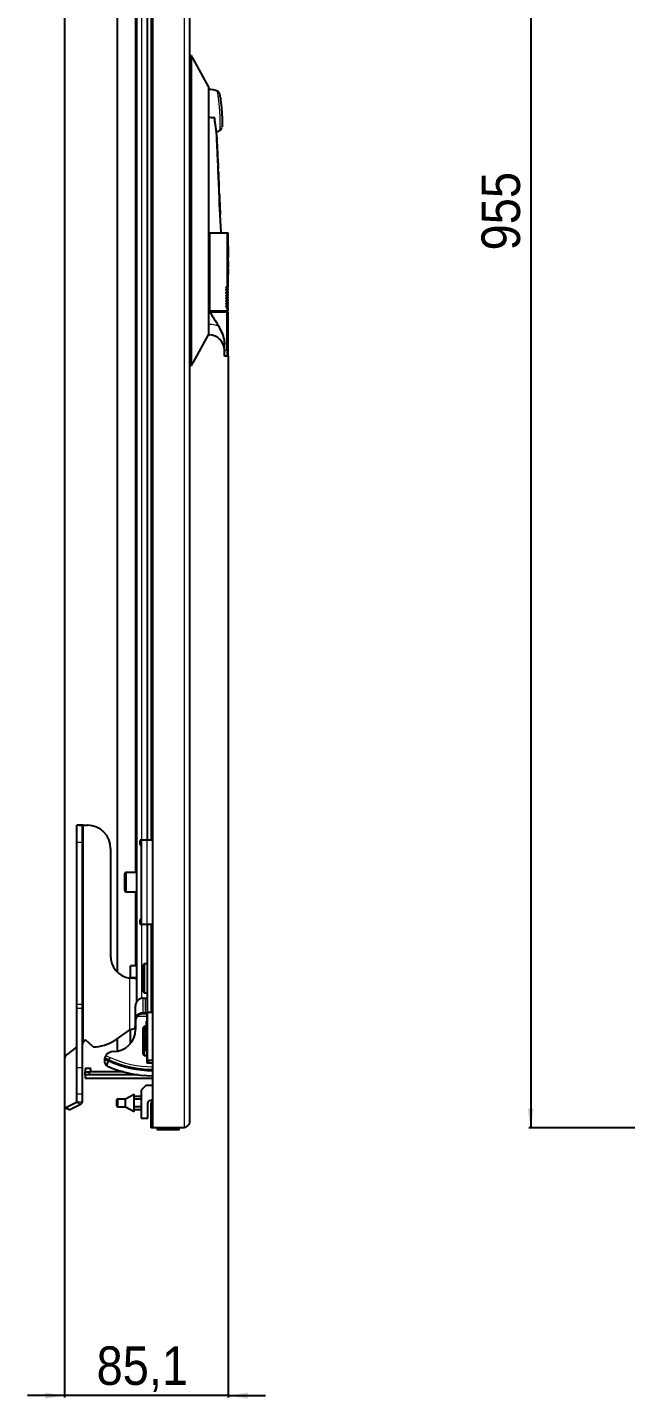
# Model space of a CAD drawing. Header units: millimetres. Extents: x -1161 to 1836, y -465 to 1013.
# Drawn here: x 322 to 633, y -373 to 339 of the extents above; entities that cross this region are included whole.
import ezdxf

# ---------------------------------------------------------------- set-up
doc = ezdxf.new("R2010")
doc.units = ezdxf.units.MM
doc.linetypes.add('SLD-Сплошная', pattern=[0])
doc.layers.add('FORMAT', color=7, linetype='SLD-Сплошная')
doc.styles.add('SLDTEXTSTYLE0', font='GOTHICI.TTF', dxfattribs={"width": 0.913})
doc.styles.add('SLDTEXTSTYLE1', font='GOTHIC.TTF', dxfattribs={"width": 0.913})
doc.dimstyles.new('SLDDIMSTYLE0', dxfattribs={"dimtxt": 20, "dimasz": 10, "dimexe": 0, "dimexo": 0.0625, "dimgap": 5, "dimtad": 2, "dimdec": 1, "dimrnd": 1e-09, "dimzin": 12, "dimdsep": 46, "dimtxsty": 'SLDTEXTSTYLE0', "dimsah": 1, "dimcen": 0.09, "dimadec": 0, "dimazin": 3, "dimtfac": 1, "dimtofl": 0, "dimtmove": 0, "dimatfit": 3, "dimfxl": 0, "dimfrac": 2, "dimtolj": 1, "dimtzin": 12, "dimarcsym": 0})
doc.dimstyles.new('SLDDIMSTYLE1', dxfattribs={"dimtxt": 20, "dimasz": 10, "dimexe": 0, "dimexo": 0.0625, "dimgap": 5, "dimtad": 2, "dimdec": 1, "dimrnd": 1e-09, "dimzin": 12, "dimdsep": 46, "dimtxsty": 'SLDTEXTSTYLE0', "dimsah": 1, "dimcen": 0.09, "dimadec": 0, "dimazin": 3, "dimtfac": 1, "dimtmove": 0, "dimatfit": 0, "dimfxl": 0, "dimfrac": 2, "dimtolj": 1, "dimtzin": 12, "dimarcsym": 0})

# ---------------------------------------------------------------- blocks, each defined once
blk = doc.blocks.new('_D_1')
at = {"layer": 'FORMAT'}
for p, q in [((643.82, 722.78), (582.53, 722.78)), ((583.53, 722.78), (583.53, -232.22)), ((643.82, -232.22), (582.53, -232.22))]:
    blk.add_line(p, q, dxfattribs=at)
for points in [[(583.53, 722.78), (581.99, 712.78), (585.06, 712.78)], [(583.53, -232.22), (585.06, -222.22), (581.99, -222.22)]]:
    blk.add_solid(points, dxfattribs=at)
at = {"layer": 'FORMAT', "insert": (557.98, 223.11), "char_height": 20, "attachment_point": 1, "rotation": 90, "style": 'SLDTEXTSTYLE1'}
blk.add_mtext('955', dxfattribs=at)
blk = doc.blocks.new('_D_5')
at = {"layer": 'FORMAT'}
for p, q in [((341.45, 687.2), (341.45, -372.22)), ((426.53, 168.27), (426.53, -372.22)), ((341.45, -371.22), (322.22, -371.22)), ((426.53, -371.22), (341.45, -371.22)), ((426.53, -371.22), (445.76, -371.22))]:
    blk.add_line(p, q, dxfattribs=at)
for points in [[(341.45, -371.22), (331.45, -369.69), (331.45, -372.76)], [(426.53, -371.22), (436.53, -372.76), (436.53, -369.69)]]:
    blk.add_solid(points, dxfattribs=at)
at = {"layer": 'FORMAT', "insert": (358.13, -345.68), "char_height": 20, "attachment_point": 1, "style": 'SLDTEXTSTYLE1'}
blk.add_mtext('85,1', dxfattribs=at)

msp = doc.modelspace()

# ---------------------------------------------------------------- linework, layer by layer
at = {"color": 7, "linetype": 'SLD-Сплошная', "lineweight": 25}
for p, q in [((387.32, -232.22), (387.32, 722.78)), ((406.32, 720.18), (406.32, -229.62)), ((378.82, 684.18), (378.82, -166.99)), ((368.82, 641.89), (368.82, -151.34)), ((384.32, 573.28), (384.32, -82.72)), ((407.32, 324.28), (406.32, 324.28)), ((416.32, 308.28), (408.4, 322.36)), ((407.32, 318.78), (407.32, 168.78)), ((416.32, 308.28), (416.32, 302.8)), ((416.32, 302.8), (416.32, 295.28)), ((416.32, 295.28), (416.32, 192.28)), ((416.32, 292.28), (416.34, 292.28)), ((420.84, 275.6), (420.44, 284.79)), ((423.26, 287.21), (423.27, 287.4)), ((420.55, 281.57), (420.51, 281.95)), ((420.56, 281.57), (420.52, 281.95)), ((420.52, 281.95), (420.64, 278.79)), ((420.57, 281.28), (420.55, 281.57)), ((420.56, 281.57), (420.55, 281.57)), ((420.58, 281.28), (420.56, 281.57)), ((420.58, 281.28), (420.57, 281.28)), ((420.92, 273.51), (420.83, 275.6)), ((420.84, 275.59), (420.83, 275.59)), ((421.1, 269.61), (420.87, 273.4)), ((421.09, 270), (420.95, 273.1)), ((420.95, 271.71), (421.18, 267.72)), ((421.08, 270), (421.1, 269.61)), ((421.15, 268.35), (421.09, 269.61)), ((421.1, 269.61), (421.09, 269.61)), ((421.12, 267.72), (421.11, 267.72)), ((421.18, 267.72), (421.12, 267.72)), ((421.27, 265.49), (421.18, 267.72)), ((421.22, 265.49), (421.22, 265.5)), ((421.22, 265.49), (421.22, 265.49)), ((421.34, 264.23), (421.28, 265.5)), ((421.33, 264.22), (421.33, 264.23)), ((421.44, 261.77), (421.34, 263.91)), ((421.64, 257.22), (421.44, 261.8)), ((421.45, 261.77), (421.44, 261.77)), ((421.49, 259.75), (421.53, 258.78)), ((421.5, 259.75), (421.54, 258.78)), ((421.61, 257.22), (421.6, 257.22)), ((421.74, 254.86), (421.63, 257.22)), ((421.69, 254.86), (421.69, 254.86)), ((421.86, 252.39), (421.75, 254.86)), ((421.81, 253.15), (421.81, 253.15)), ((421.82, 253.15), (421.82, 253.15)), ((421.84, 252.63), (421.84, 252.77)), ((421.86, 252.22), (421.85, 252.51)), ((421.88, 250.92), (421.87, 250.92)), ((421.89, 250.92), (421.88, 250.92)), ((421.92, 250.13), (421.88, 250.92)), ((421.94, 250.46), (421.89, 251.7)), ((421.93, 250.13), (421.89, 250.92)), ((421.91, 250.13), (421.9, 250.13)), ((421.91, 250.13), (421.93, 250.13)), ((421.92, 250.95), (421.97, 249.85)), ((421.95, 250.15), (421.94, 250.46)), ((421.99, 249.25), (421.96, 250.04)), ((422.05, 248.01), (421.99, 249.25)), ((422.08, 247.21), (422.07, 247.48)), ((422.09, 246.96), (422.09, 247.09)), ((422.1, 246.49), (422.1, 246.49)), ((422.23, 243.89), (422.11, 246.56)), ((422.11, 246.49), (422.11, 246.49)), ((422.18, 243.89), (422.17, 243.89)), ((422.23, 242.43), (422.17, 243.87)), ((422.31, 241.78), (422.22, 243.89)), ((422.73, 232.28), (422.32, 241.78)), ((416.32, 232.28), (416.53, 232.28)), ((416.53, 232.28), (416.77, 232.28)), ((416.77, 232.28), (416.77, 191.78)), ((416.77, 232.28), (425.87, 232.28)), ((425.87, 232.28), (425.87, 204.28)), ((425.87, 232.28), (426.53, 232.28)), ((426.53, 227.28), (426.53, 232.28)), ((426.28, 227.28), (426.53, 227.28)), ((426.28, 227.28), (426.28, 217.51)), ((426.4, 225.32), (426.4, 219.47)), ((426.41, 225.32), (426.4, 225.32)), ((426.41, 225.32), (426.41, 219.47)), ((426.41, 225.32), (426.53, 225.32)), ((426.53, 224.35), (426.46, 224.35)), ((426.46, 224.35), (426.46, 219.47)), ((426.5, 222.39), (426.5, 219.47)), ((426.51, 222.39), (426.5, 222.39)), ((426.51, 222.39), (426.51, 219.47)), ((426.51, 222.39), (426.53, 222.39)), ((426.52, 225.32), (426.52, 227.28)), ((426.52, 222.39), (426.52, 224.35)), ((426.53, 224.35), (426.53, 225.32)), ((426.53, 219.47), (426.53, 222.39)), ((426.46, 217.51), (426.28, 217.51)), ((426.41, 213.71), (426.28, 213.71)), ((426.28, 213.71), (426.28, 210.74)), ((426.41, 219.47), (426.4, 219.47)), ((426.46, 219.47), (426.41, 219.47)), ((426.46, 217.51), (426.46, 214.59)), ((426.53, 214.59), (426.46, 214.59)), ((426.52, 213.71), (426.49, 210.74)), ((426.51, 219.47), (426.5, 219.47)), ((426.5, 217.51), (426.5, 216.54)), ((426.51, 217.51), (426.5, 217.51)), ((426.51, 216.54), (426.5, 216.54)), ((426.53, 219.47), (426.51, 219.47)), ((426.51, 217.51), (426.51, 216.54)), ((426.51, 217.51), (426.53, 217.51)), ((426.53, 216.54), (426.51, 216.54)), ((426.52, 217.51), (426.52, 219.47)), ((426.52, 214.59), (426.52, 216.54)), ((426.52, 213.08), (426.53, 213.71)), ((426.53, 213.71), (426.52, 213.71)), ((426.53, 216.54), (426.53, 217.51)), ((426.53, 213.71), (426.53, 214.59)), ((426.28, 210.74), (426.34, 210.74)), ((426.33, 213.22), (426.33, 212.42)), ((426.34, 213.22), (426.33, 213.22)), ((426.34, 212.42), (426.33, 212.42)), ((426.33, 211.92), (426.33, 210.74)), ((426.34, 211.92), (426.33, 211.92)), ((426.34, 213.22), (426.34, 212.42)), ((426.34, 213.22), (426.41, 213.22)), ((426.41, 212.42), (426.34, 212.42)), ((426.34, 211.92), (426.34, 210.74)), ((426.34, 211.92), (426.4, 211.92)), ((426.43, 210.74), (426.44, 210.74)), ((426.45, 212.18), (426.44, 212.18)), ((426.44, 210.74), (426.48, 210.74)), ((426.47, 211.54), (426.46, 211.54)), ((426.46, 211.18), (426.46, 211.17)), ((426.47, 211.18), (426.46, 211.18)), ((426.47, 211.17), (426.46, 211.17)), ((426.48, 212.88), (426.47, 212.88)), ((426.47, 211.18), (426.47, 211.17)), ((426.47, 210.84), (426.47, 210.74)), ((426.48, 210.84), (426.47, 210.84)), ((426.48, 210.84), (426.48, 210.74)), ((426.49, 210.74), (426.51, 210.74)), ((426.5, 210.74), (426.51, 211.35)), ((426.51, 211.85), (426.52, 213.12)), ((426.52, 211.85), (426.51, 211.85)), ((426.51, 210.74), (426.52, 211.35)), ((426.52, 211.35), (426.51, 211.35)), ((426.52, 211.85), (426.53, 213.12)), ((426.53, 213.12), (426.52, 213.12)), ((426.52, 211.35), (426.52, 212.17)), ((426.52, 211.85), (426.53, 211.85)), ((426.52, 211.35), (426.53, 211.35)), ((426.53, 213.12), (426.53, 211.85)), ((426.53, 204.28), (426.53, 211.35)), ((425.33, 204.18), (425.76, 204.18)), ((425.33, 202.78), (425.76, 202.78)), ((425.33, 201.38), (425.76, 201.38)), ((425.33, 199.98), (425.76, 199.98)), ((426.43, 204.18), (425.76, 204.18)), ((426.53, 202.88), (426.03, 204.18)), ((426.53, 201.48), (426.03, 202.78)), ((426.53, 200.08), (426.03, 201.38)), ((426.53, 198.68), (426.03, 199.98)), ((416.32, 192.28), (416.32, 191.28)), ((425.33, 198.58), (425.76, 198.58)), ((425.33, 197.18), (425.76, 197.18)), ((425.33, 195.78), (425.76, 195.78)), ((425.33, 194.38), (425.76, 194.38)), ((425.87, 193.07), (425.87, 191.78)), ((426.53, 197.28), (426.03, 198.58)), ((426.53, 195.88), (426.03, 197.18)), ((426.53, 194.48), (426.03, 195.78)), ((426.53, 193.08), (426.03, 194.38)), ((426.53, 191.78), (426.53, 193.08)), ((416.32, 191.78), (416.53, 191.78)), ((416.53, 191.28), (416.32, 191.28)), ((416.53, 191.78), (416.77, 191.78)), ((416.53, 191.28), (416.77, 191.28)), ((416.77, 191.78), (425.87, 191.78)), ((416.77, 191.28), (425.87, 191.28)), ((424.53, 191.28), (424.5, 191.78)), ((425.87, 191.78), (426.53, 191.78)), ((425.87, 171.28), (425.87, 191.28)), ((425.87, 191.28), (426.53, 191.28)), ((426.53, 168.28), (426.53, 191.28)), ((408.4, 165.19), (416.32, 179.28)), ((416.32, 184.75), (416.32, 179.28)), ((416.32, 179.28), (416.53, 179.28)), ((424.53, 171.28), (424.53, 174.36)), ((426.25, 168.28), (424.53, 168.28)), ((426.53, 168.28), (426.25, 168.28)), ((407.32, 163.28), (406.32, 163.28)), ((350.83, -75.25), (347.83, -75.25)), ((347.83, -84.22), (347.83, -75.25)), ((348.8, -75.22), (350.92, -75.22)), ((350.83, -84.22), (350.83, -75.25)), ((351.13, -75.22), (350.92, -75.22)), ((351.13, -75.22), (353.43, -75.22)), ((347.83, -168.28), (347.83, -84.22)), ((350.83, -168.28), (350.83, -84.22)), ((380.77, -85.22), (380.77, -83.22)), ((381.27, -82.72), (381.27, -126.72)), ((381.27, -82.72), (384.27, -82.72)), ((384.27, -82.72), (387.32, -82.72)), ((365.43, -87.22), (365.43, -142.72)), ((372.82, -104.72), (372.82, -100.32)), ((372.82, -109.12), (372.82, -104.72)), ((378.82, -99.72), (373.42, -99.72)), ((373.42, -109.72), (378.82, -109.72)), ((380.77, -126.22), (380.77, -124.22)), ((384.27, -126.72), (381.27, -126.72)), ((387.32, -126.72), (384.27, -126.72)), ((384.32, -126.72), (384.32, -172.22)), ((378.82, -148.18), (375.82, -148.18)), ((375.82, -148.33), (375.82, -148.18)), ((375.82, -154.48), (375.82, -148.33)), ((382.82, -147.22), (382.32, -147.72)), ((382.32, -154.72), (382.32, -147.72)), ((384.32, -147.22), (382.82, -147.22)), ((382.82, -147.22), (382.82, -154.72)), ((378.82, -154.48), (375.82, -154.48)), ((382.32, -161.72), (382.32, -154.72)), ((382.82, -154.72), (382.82, -162.22)), ((382.32, -161.72), (382.82, -162.22)), ((382.82, -162.22), (384.32, -162.22)), ((347.83, -170.28), (347.83, -168.28)), ((347.83, -201.17), (347.83, -170.28)), ((350.83, -170.28), (350.83, -168.28)), ((350.83, -201.17), (350.83, -170.28)), ((378.32, -174.86), (378.32, -168.92)), ((378.32, -174.86), (378.32, -168.92)), ((382.32, -164.92), (382.35, -164.92)), ((382.32, -164.92), (382.32, -164.92)), ((382.35, -164.92), (383.31, -164.92)), ((383.31, -164.92), (384.32, -164.92)), ((378.22, -177.25), (378.32, -177.25)), ((378.22, -177.39), (378.32, -177.39)), ((378.22, -177.39), (378.22, -178.94)), ((378.32, -176.92), (378.32, -174.86)), ((378.32, -176.92), (378.32, -181.18)), ((382.32, -172.92), (384.32, -172.92)), ((384.12, -176.87), (384.32, -176.87)), ((384.12, -179.83), (384.12, -176.87)), ((384.32, -172.22), (384.62, -172.22)), ((384.32, -196.92), (384.32, -172.52)), ((384.62, -172.22), (385.27, -172.22)), ((385.27, -172.22), (386.32, -172.22)), ((386.32, -172.22), (387.32, -172.22)), ((375.22, -181.42), (367.46, -186.87)), ((375.82, -188.34), (375.82, -181.25)), ((378.21, -179.08), (378.22, -179.08)), ((378.22, -178.94), (378.32, -178.94)), ((378.22, -179.07), (378.32, -179.07)), ((378.22, -179.15), (378.32, -179.15)), ((378.22, -179.28), (378.32, -179.28)), ((378.22, -180.28), (378.22, -179.28)), ((378.22, -180.78), (378.22, -180.28)), ((378.22, -180.28), (378.32, -180.28)), ((378.22, -180.78), (378.32, -180.78)), ((382.82, -179.72), (382.32, -180.22)), ((382.32, -187.22), (382.32, -180.22)), ((384.12, -179.72), (382.82, -179.72)), ((382.82, -179.72), (382.82, -187.22)), ((384.09, -183.27), (384.32, -183.27)), ((384.12, -179.83), (384.32, -179.83)), ((384.12, -181.82), (384.12, -179.83)), ((384.12, -181.82), (384.32, -181.82)), ((384.12, -183.18), (384.12, -181.82)), ((384.12, -183.18), (384.32, -183.18)), ((384.12, -184.83), (384.12, -183.43)), ((384.12, -184.83), (384.32, -184.83)), ((384.12, -185.88), (384.12, -184.83)), ((347.66, -190.38), (342.54, -194.43)), ((352.43, -186.58), (351.13, -187.98)), ((356.37, -190.22), (352.43, -186.58)), ((368.82, -185.92), (368.82, -192.4)), ((382.32, -194.22), (382.32, -187.22)), ((382.82, -187.22), (382.82, -194.72)), ((384.12, -186.42), (384.09, -186.42)), ((384.12, -185.88), (384.32, -185.88)), ((384.12, -187.76), (384.12, -185.88)), ((384.12, -187.76), (384.32, -187.76)), ((384.12, -188.56), (384.12, -187.76)), ((384.12, -188.56), (384.32, -188.56)), ((341.45, -196.66), (341.45, -221.14)), ((364.59, -197.11), (362.42, -196.21)), ((382.32, -194.22), (382.82, -194.72)), ((382.82, -194.72), (384.32, -194.72)), ((384.12, -192.37), (384.32, -192.37)), ((384.32, -198.72), (384.32, -196.92)), ((385.07, -198.42), (384.32, -198.42)), ((387.32, -198.72), (384.32, -198.72)), ((387.32, -197.22), (384.62, -197.22)), ((386.11, -198.72), (385.07, -198.42)), ((347.83, -214.69), (347.83, -201.17)), ((350.83, -214.69), (350.83, -201.17)), ((355.22, -201.42), (352.22, -201.42)), ((352.22, -201.42), (352.22, -203.22)), ((352.22, -204.72), (352.22, -203.22)), ((352.22, -203.22), (354.22, -203.22)), ((352.22, -204.72), (352.22, -206.42)), ((354.22, -204.72), (352.22, -204.72)), ((354.22, -203.22), (354.22, -204.72)), ((372.19, -203.22), (354.22, -203.22)), ((379.71, -204.72), (354.22, -204.72)), ((355.22, -203.22), (355.22, -201.42)), ((352.22, -206.42), (387.32, -206.42)), ((383.72, -210.22), (381.22, -212.72)), ((381.22, -212.72), (381.22, -227.22)), ((387.32, -210.22), (383.72, -210.22)), ((342.16, -221.66), (347.66, -218.91)), ((344.28, -222.72), (349.78, -219.97)), ((347.83, -218.69), (347.83, -214.69)), ((350.83, -218.69), (350.83, -214.69)), ((368.72, -220.77), (368.72, -217.76)), ((369.22, -217.26), (373.22, -217.26)), ((373.22, -217.26), (377.72, -214.76)), ((373.22, -221.27), (373.22, -217.26)), ((377.72, -217.33), (377.72, -214.76)), ((377.72, -215.76), (381.22, -215.76)), ((377.72, -217.26), (381.22, -217.26)), ((377.72, -221.2), (377.72, -217.33)), ((384.72, -227.22), (384.72, -219.5)), ((385.81, -218.06), (387.32, -217.62)), ((387.32, -218.26), (386.32, -219.58)), ((386.32, -219.58), (386.32, -230.22)), ((341.71, -221.68), (343.83, -222.75)), ((369.22, -221.27), (373.22, -221.27)), ((373.22, -221.27), (377.72, -223.76)), ((377.72, -223.76), (377.72, -221.2)), ((377.72, -221.26), (381.22, -221.26)), ((377.72, -222.76), (381.22, -222.76)), ((381.22, -227.22), (384.72, -227.22)), ((386.32, -230.22), (386.32, -232.22)), ((387.32, -230.22), (386.32, -230.22)), ((387.32, -232.22), (386.32, -232.22)), ((403.72, -232.22), (387.32, -232.22)), ((389.57, -232.22), (389.57, -232.97)), ((390.71, -233.22), (389.82, -233.22)), ((400.82, -233.22), (390.71, -233.22)), ((401.07, -232.97), (401.07, -232.22))]:
    msp.add_line(p, q, dxfattribs=at)
at = {"color": 7, "linetype": 'SLD-Сплошная', "lineweight": 18}
for p, q in [((403.72, -232.22), (403.72, 722.78)), ((378.22, 590.28), (378.22, -99.72)), ((381.42, 573.28), (381.42, -82.72)), ((386.32, 573.28), (386.32, -82.72)), ((407.32, 318.78), (406.32, 318.78)), ((421.5, 259.75), (421.49, 259.75)), ((421.54, 258.78), (421.53, 258.78)), ((416.53, 232.28), (416.53, 191.78)), ((425.87, 204.28), (426.53, 204.28)), ((416.53, 184.75), (416.32, 184.75)), ((416.53, 179.28), (416.53, 184.75)), ((424.53, 171.28), (425.87, 171.28)), ((407.32, 168.78), (406.32, 168.78)), ((351.13, -75.22), (351.13, -187.98)), ((350.83, -84.22), (347.83, -84.22)), ((384.27, -82.72), (384.27, -126.72)), ((373.42, -99.72), (373.42, -104.72)), ((373.42, -104.72), (373.42, -109.72)), ((378.22, -109.72), (378.22, -148.18)), ((381.42, -126.72), (381.42, -165.03)), ((386.32, -126.72), (386.32, -172.22)), ((378.82, -148.33), (375.82, -148.33)), ((375.22, -154.59), (375.22, -181.42)), ((350.83, -168.28), (347.83, -168.28)), ((350.83, -170.28), (347.83, -170.28)), ((378.32, -168.92), (378.32, -168.92)), ((382.35, -172.42), (382.35, -164.92)), ((383.31, -164.92), (383.31, -172.42)), ((384.32, -174.42), (379.2, -174.42)), ((382.32, -172.92), (382.32, -172.42)), ((382.32, -172.42), (382.35, -172.42)), ((382.35, -172.92), (382.35, -172.42)), ((382.35, -172.42), (383.31, -172.42)), ((383.31, -172.42), (384.34, -172.42)), ((384.32, -172.52), (384.62, -172.52)), ((384.62, -172.22), (384.62, -172.52)), ((384.62, -172.52), (384.62, -196.92)), ((387.32, -172.52), (384.62, -172.52)), ((347.66, -190.38), (347.66, -218.91)), ((384.12, -191.13), (384.32, -191.13)), ((362.98, -194.82), (365.18, -195.73)), ((384.32, -196.92), (384.62, -196.92)), ((384.62, -196.92), (387.32, -196.92)), ((384.62, -196.92), (384.62, -197.22)), ((350.83, -201.17), (347.83, -201.17)), ((347.66, -218.91), (349.78, -219.97)), ((350.83, -214.69), (347.83, -214.69)), ((347.83, -218.69), (350.83, -218.69)), ((369.22, -217.26), (369.22, -221.27)), ((344.28, -222.72), (342.16, -221.66)), ((389.57, -232.97), (390.5, -232.97)), ((390.5, -232.97), (401.07, -232.97))]:
    msp.add_line(p, q, dxfattribs=at)
at = {"color": 7, "linetype": 'SLD-Сплошная', "lineweight": 25, "flags": 128}
for points in [[(420.87, 273.4), (420.92, 272.45), (420.95, 271.71)], [(421.12, 267.72), (421.18, 266.47), (421.22, 265.49)], [(421.5, 259.09), (421.6, 256.72), (421.69, 254.86)], [(421.53, 258.78), (421.57, 257.91), (421.6, 257.22)], [(421.54, 258.78), (421.58, 257.91), (421.61, 257.22)], [(421.89, 250.27), (422.08, 245.88), (422.23, 242.43)], [(422.17, 243.89), (422.02, 247.38), (421.9, 250.13)], [(422.18, 243.89), (422.03, 247.38), (421.91, 250.13)], [(426.43, 211.44), (426.43, 211.26), (426.43, 211.12)], [(426.46, 211.18), (426.46, 211.38), (426.46, 211.54)], [(426.47, 211.18), (426.47, 211.38), (426.47, 211.54)], [(341.45, -221.14), (341.47, -221.31), (341.51, -221.45), (341.57, -221.57), (341.66, -221.65), (341.77, -221.71), (341.89, -221.73), (342.02, -221.71), (342.16, -221.66)]]:
    msp.add_lwpolyline(points, dxfattribs=at)
at = {"color": 7, "linetype": 'SLD-Сплошная', "lineweight": 25}
for centre, radius, start, end in [((416.32, 295.28), 11.4, 66.37549, 90), ((416.32, 295.28), 11.4, 291.36213, 301.71629), ((426.43, 204.28), 0.1, 270, 0), ((426.43, 202.88), 0.1, 270, 0), ((426.43, 201.48), 0.1, 270, 0), ((426.43, 200.08), 0.1, 270, 0), ((426.43, 198.68), 0.1, 270, 0), ((426.43, 197.28), 0.1, 270, 0), ((426.43, 195.88), 0.1, 270, 0), ((426.43, 194.48), 0.1, 270, 0), ((416.53, 171.28), 8, 0, 90), ((353.43, -87.22), 12, 0, 90), ((381.27, -83.22), 0.5, 90, 180), ((381.27, -85.22), 0.5, 180, 270), ((373.42, -100.32), 0.6, 90, 180), ((373.42, -109.12), 0.6, 180, 270), ((381.27, -124.22), 0.5, 90, 180), ((381.27, -126.22), 0.5, 180, 270), ((377, -143.14), 11.58, 177.93112, 261.14125), ((382.32, -168.92), 4, 90, 180), ((382.32, -168.92), 4, 90, 180), ((382.32, -176.92), 4, 141.31781, 180), ((384.62, -172.52), 0.3, 90, 180), ((366.82, -181.18), 11.5, 270, 0), ((356.37, -170.22), 20, 270, 303.69007), ((344.46, -196.75), 3.01, 129.67109, 178.31266), ((366.82, -197.18), 4.5, 90, 148.43185), ((387.32, -147.02), 55, 245.58594, 270), ((384.62, -196.92), 0.3, 180, 270), ((387.32, -147.02), 58.2, 245.70354, 270), ((347.57, -218.66), 0.266, 289.1377, 351.58375), ((349.26, -218.46), 1.59, 289.1377, 351.58375), ((369.22, -217.76), 0.5, 90, 180), ((386.22, -219.5), 1.5, 106, 180), ((344.03, -222.3), 0.489, 246.38197, 300.88579), ((369.22, -220.77), 0.5, 180, 270), ((389.82, -232.97), 0.25, 180, 270), ((400.82, -232.97), 0.25, 270, 0)]:
    msp.add_arc(centre, radius, start, end, dxfattribs=at)
at = {"color": 7, "linetype": 'SLD-Сплошная', "lineweight": 18}
for centre, radius, start, end in [((416.68, 172.68), 12.07, 66.28954, 90.71323), ((382.32, -176.92), 4.5, 90, 152.71955), ((382.82, -172.43), 0.491, 271.15589, 1.11103), ((387.32, -147.02), 55.65, 245.60841, 270), ((387.32, -147.02), 53.5, 245.55903, 270)]:
    msp.add_arc(centre, radius, start, end, dxfattribs=at)
at = {"color": 7, "linetype": 'SLD-Сплошная', "lineweight": 25}
for points, knots in [([(407.32, 324.28), (407.32, 324.21), (407.32, 324.09), (407.32, 323.14), (407.32, 321.75), (407.32, 320.2), (407.32, 319.18), (407.32, 318.78)], [0, 0, 0, 0, 0.214694, 0.429388, 0.644082, 0.858775, 1, 1, 1, 1]), ([(408.4, 322.36), (408.21, 322.66), (407.85, 323.24), (407.49, 323.94), (407.33, 324.28)], [0, 0, 0, 0, 0.525323, 1, 1, 1, 1]), ([(421.94, 304.51), (421.92, 304.58), (421.86, 304.75), (421.69, 305.06), (421.38, 305.44), (421.06, 305.61), (420.89, 305.7)], [0, 0, 0, 0, 0.124152, 0.341643, 0.649974, 1, 1, 1, 1]), ([(422.02, 304.17), (422.02, 304.2), (422, 304.29), (422.09, 303.79), (422.3, 302.6), (422.63, 300.37), (422.95, 297.62), (423.18, 294.66), (423.29, 291.88), (423.31, 289.56), (423.28, 287.93), (423.26, 287.27), (423.26, 287.22), (423.26, 287.21)], [0, 0, 0, 0, 0.030403, 0.098769, 0.206023, 0.316924, 0.429796, 0.54227, 0.652144, 0.75822, 0.860909, 0.962167, 1, 1, 1, 1]), ([(420.42, 284.79), (420.42, 284.78), (420.42, 284.76), (420.17, 286.12), (419.85, 288.32), (419.56, 290.39), (419.5, 291.61), (419.25, 291.99), (419.19, 292.04), (419.12, 292.06), (418.99, 292.04), (418.55, 291.97), (417.63, 291.94), (416.81, 292.15), (416.34, 292.28)], [0, 0, 0, 0, 0.142088, 0.367463, 0.591561, 0.739426, 0.81331, 0.820191, 0.825612, 0.829303, 0.833042, 0.848757, 0.911877, 1, 1, 1, 1]), ([(422.31, 285.6), (422.4, 285.65), (422.62, 285.78), (422.87, 286.07), (423.07, 286.41), (423.18, 286.69), (423.21, 286.85), (423.22, 286.91)], [0, 0, 0, 0, 0.174702, 0.458342, 0.696381, 0.888501, 1, 1, 1, 1]), ([(420.66, 278.85), (420.64, 279.29), (420.61, 280.17), (420.59, 280.91), (420.58, 281.28)], [0, 0, 0, 0, 0.500963, 1, 1, 1, 1]), ([(420.64, 278.79), (420.66, 278.2), (420.72, 277.02), (420.81, 275.32), (420.89, 274), (420.93, 273.35), (420.95, 273.12), (420.95, 273.1), (420.95, 273.09)], [0, 0, 0, 0, 0.250282, 0.499393, 0.748791, 0.874699, 0.937286, 1, 1, 1, 1]), ([(420.84, 275.59), (420.84, 275.61), (420.84, 275.64), (420.82, 275.9), (420.8, 276.26), (420.76, 276.84), (420.71, 277.72), (420.68, 278.47), (420.66, 278.85)], [0, 0, 0, 0, 0.124416, 0.248357, 0.373982, 0.500169, 0.7494, 1, 1, 1, 1]), ([(421.34, 264.22), (421.34, 264.24), (421.34, 264.29), (421.34, 263.99), (421.35, 263.4), (421.36, 262.88), (421.37, 262.62)], [0, 0, 0, 0, 0.158534, 0.438495, 0.717863, 1, 1, 1, 1]), ([(421.37, 262.62), (421.38, 262.35), (421.39, 261.8), (421.44, 260.6), (421.47, 259.69), (421.5, 259.09)], [0, 0, 0, 0, 0.249362, 0.499672, 1, 1, 1, 1]), ([(421.44, 261.77), (421.43, 261.77), (421.43, 261.75), (421.43, 261.57), (421.44, 261.33), (421.45, 260.97), (421.47, 260.45), (421.48, 260.03), (421.49, 259.75)], [0, 0, 0, 0, 0.249432, 0.37514, 0.499356, 0.623458, 0.749245, 1, 1, 1, 1]), ([(421.45, 261.77), (421.44, 261.77), (421.44, 261.75), (421.44, 261.57), (421.45, 261.33), (421.46, 260.97), (421.48, 260.45), (421.49, 260.03), (421.5, 259.75)], [0, 0, 0, 0, 0.249432, 0.37514, 0.499356, 0.623458, 0.749245, 1, 1, 1, 1]), ([(421.84, 252.77), (421.84, 252.71), (421.84, 252.59), (421.86, 252.17), (421.88, 251.54), (421.91, 250.71), (421.94, 250.14), (421.95, 249.85)], [0, 0, 0, 0, 0.1246, 0.248977, 0.500405, 0.749333, 1, 1, 1, 1]), ([(421.96, 249.85), (421.93, 250.37), (421.9, 251.15), (421.87, 252.11), (421.85, 252.46), (421.84, 252.63)], [0, 0, 0, 0, 0.498965, 0.749922, 1, 1, 1, 1]), ([(421.97, 249.85), (421.95, 250.28), (421.92, 250.91), (421.89, 251.71), (421.87, 252.05), (421.86, 252.22)], [0, 0, 0, 0, 0.5014603, 0.750257, 1, 1, 1, 1]), ([(421.88, 250.92), (421.88, 250.91), (421.87, 250.89), (421.87, 250.74), (421.88, 250.56), (421.88, 250.4), (421.88, 250.31), (421.89, 250.27)], [0, 0, 0, 0, 0.249445, 0.498999, 0.74851, 0.873859, 1, 1, 1, 1]), ([(421.95, 249.85), (421.96, 249.57), (421.99, 249.01), (422.03, 248.2), (422.06, 247.57), (422.08, 247.15), (422.09, 247.02), (422.09, 246.96)], [0, 0, 0, 0, 0.2487307, 0.4973773, 0.750528, 0.8752331, 1, 1, 1, 1]), ([(422.09, 247.09), (422.08, 247.26), (422.06, 247.61), (422.01, 248.57), (421.98, 249.34), (421.96, 249.85)], [0, 0, 0, 0, 0.249575, 0.500842, 1, 1, 1, 1]), ([(421.97, 249.85), (421.98, 249.47), (422, 249), (422.02, 248.58), (422.03, 248.49)], [0, 0, 0, 0, 0.802786, 1, 1, 1, 1]), ([(422.07, 247.48), (422.06, 247.66), (422.05, 248), (422.01, 248.8), (421.98, 249.43), (421.97, 249.85)], [0, 0, 0, 0, 0.2508953, 0.500775, 1, 1, 1, 1]), ([(422.09, 246.92), (422.1, 246.86), (422.11, 246.67), (422.11, 246.56), (422.11, 246.49)], [0, 0, 0, 0, 0.334971, 1, 1, 1, 1]), ([(422.23, 242.43), (422.23, 242.38), (422.23, 242.3), (422.24, 242.13), (422.26, 241.95), (422.27, 241.8), (422.28, 241.78), (422.28, 241.78)], [0, 0, 0, 0, 0.125388, 0.250591, 0.500192, 0.749805, 1, 1, 1, 1]), ([(426.47, 212.88), (426.47, 212.95), (426.47, 213.11), (426.46, 213.32), (426.46, 213.48), (426.44, 213.69), (426.42, 213.7), (426.4, 213.71)], [0, 0, 0, 0, 0.125885, 0.250002, 0.375256, 0.501237, 1, 1, 1, 1]), ([(426.48, 212.88), (426.48, 212.97), (426.48, 213.13), (426.47, 213.34), (426.46, 213.51), (426.45, 213.69), (426.43, 213.71), (426.41, 213.71)], [0, 0, 0, 0, 0.149141, 0.264134, 0.378852, 0.560232, 1, 1, 1, 1]), ([(426.4, 211.92), (426.41, 211.92), (426.42, 211.92), (426.42, 211.86), (426.43, 211.79), (426.43, 211.69), (426.43, 211.57), (426.43, 211.48), (426.43, 211.44)], [0, 0, 0, 0, 0.362307, 0.499762, 0.603895, 0.707751, 0.888159, 1, 1, 1, 1]), ([(426.41, 213.22), (426.42, 213.21), (426.43, 213.21), (426.43, 213.1), (426.44, 213.01), (426.44, 212.91), (426.44, 212.85), (426.44, 212.82)], [0, 0, 0, 0, 0.464779, 0.639498, 0.766783, 0.894486, 1, 1, 1, 1]), ([(426.44, 212.82), (426.44, 212.77), (426.44, 212.7), (426.44, 212.6), (426.43, 212.51), (426.42, 212.43), (426.41, 212.42), (426.41, 212.42)], [0, 0, 0, 0, 0.1448477, 0.2595538, 0.3741459, 0.5488424, 1, 1, 1, 1]), ([(426.43, 211.12), (426.43, 211.09), (426.43, 211.02), (426.44, 210.9), (426.44, 210.8), (426.44, 210.75), (426.44, 210.74)], [0, 0, 0, 0, 0.256139, 0.512698, 0.919022, 1, 1, 1, 1]), ([(426.44, 212.18), (426.44, 212.21), (426.45, 212.25), (426.46, 212.37), (426.46, 212.51), (426.47, 212.66), (426.47, 212.79), (426.47, 212.88)], [0, 0, 0, 0, 0.249783, 0.499064, 0.624235, 0.749653, 1, 1, 1, 1]), ([(426.46, 211.54), (426.46, 211.61), (426.46, 211.73), (426.46, 211.87), (426.46, 211.97), (426.45, 212.05), (426.45, 212.13), (426.44, 212.16), (426.44, 212.18)], [0, 0, 0, 0, 0.250367, 0.375745, 0.500635, 0.625633, 0.750126, 1, 1, 1, 1]), ([(426.45, 212.18), (426.46, 212.21), (426.46, 212.27), (426.47, 212.44), (426.48, 212.63), (426.48, 212.78), (426.48, 212.86), (426.48, 212.88)], [0, 0, 0, 0, 0.331473, 0.546481, 0.762526, 0.960277, 1, 1, 1, 1]), ([(426.47, 211.54), (426.47, 211.64), (426.47, 211.8), (426.47, 211.99), (426.46, 212.12), (426.45, 212.16), (426.45, 212.18)], [0, 0, 0, 0, 0.336422, 0.52346, 0.710673, 1, 1, 1, 1]), ([(426.47, 210.84), (426.47, 210.84), (426.47, 210.86), (426.47, 210.9), (426.46, 211), (426.46, 211.1), (426.46, 211.17)], [0, 0, 0, 0, 0.125363, 0.250032, 0.499675, 1, 1, 1, 1]), ([(426.48, 210.84), (426.48, 210.85), (426.48, 210.87), (426.47, 210.95), (426.47, 211.05), (426.47, 211.13), (426.47, 211.17)], [0, 0, 0, 0, 0.20263, 0.420406, 0.728008, 1, 1, 1, 1]), ([(425.87, 202.88), (425.78, 203.09), (425.65, 203.42), (425.47, 203.85), (425.38, 204.07), (425.33, 204.18)], [0, 0, 0, 0, 0.4999933, 0.7499958, 1, 1, 1, 1]), ([(425.87, 201.48), (425.78, 201.69), (425.65, 202.02), (425.47, 202.45), (425.38, 202.67), (425.33, 202.78)], [0, 0, 0, 0, 0.499993, 0.749996, 1, 1, 1, 1]), ([(425.87, 200.08), (425.78, 200.29), (425.65, 200.62), (425.47, 201.05), (425.38, 201.27), (425.33, 201.38)], [0, 0, 0, 0, 0.499993, 0.749996, 1, 1, 1, 1]), ([(425.87, 198.68), (425.78, 198.89), (425.65, 199.22), (425.47, 199.65), (425.38, 199.87), (425.33, 199.98)], [0, 0, 0, 0, 0.499993, 0.749996, 1, 1, 1, 1]), ([(425.76, 204.18), (425.78, 204.18), (425.81, 204.18), (425.84, 204.2), (425.86, 204.23), (425.87, 204.26), (425.87, 204.27), (425.87, 204.28)], [0, 0, 0, 0, 0.295691, 0.568687, 0.759853, 0.951912, 1, 1, 1, 1]), ([(425.76, 202.78), (425.78, 202.78), (425.81, 202.78), (425.84, 202.8), (425.86, 202.83), (425.87, 202.86), (425.87, 202.87), (425.87, 202.88)], [0, 0, 0, 0, 0.2956914, 0.5686867, 0.7598531, 0.9519121, 1, 1, 1, 1]), ([(425.76, 201.38), (425.78, 201.38), (425.81, 201.38), (425.84, 201.4), (425.86, 201.43), (425.87, 201.46), (425.87, 201.47), (425.87, 201.48)], [0, 0, 0, 0, 0.295691, 0.568687, 0.759853, 0.951912, 1, 1, 1, 1]), ([(425.76, 199.98), (425.78, 199.98), (425.81, 199.98), (425.84, 200), (425.86, 200.03), (425.87, 200.06), (425.87, 200.07), (425.87, 200.08)], [0, 0, 0, 0, 0.295691, 0.568687, 0.759853, 0.951912, 1, 1, 1, 1]), ([(426.49, 202.88), (426.5, 202.88), (426.59, 202.88), (426.21, 202.88), (425.87, 202.88)], [0, 0, 0, 0, 0.119965, 1, 1, 1, 1]), ([(426.49, 201.48), (426.5, 201.48), (426.59, 201.48), (426.21, 201.48), (425.87, 201.48)], [0, 0, 0, 0, 0.119965, 1, 1, 1, 1]), ([(426.49, 200.08), (426.5, 200.08), (426.59, 200.08), (426.21, 200.08), (425.87, 200.08)], [0, 0, 0, 0, 0.119965, 1, 1, 1, 1]), ([(425.87, 197.28), (425.78, 197.49), (425.65, 197.82), (425.47, 198.25), (425.38, 198.47), (425.33, 198.58)], [0, 0, 0, 0, 0.499993, 0.749996, 1, 1, 1, 1]), ([(425.87, 195.88), (425.78, 196.09), (425.65, 196.42), (425.47, 196.85), (425.38, 197.07), (425.33, 197.18)], [0, 0, 0, 0, 0.499993, 0.749996, 1, 1, 1, 1]), ([(425.87, 194.48), (425.78, 194.69), (425.65, 195.02), (425.47, 195.45), (425.38, 195.67), (425.33, 195.78)], [0, 0, 0, 0, 0.499993, 0.749996, 1, 1, 1, 1]), ([(425.87, 193.08), (425.78, 193.29), (425.65, 193.62), (425.47, 194.05), (425.38, 194.27), (425.33, 194.38)], [0, 0, 0, 0, 0.499993, 0.749996, 1, 1, 1, 1]), ([(425.76, 198.58), (425.78, 198.58), (425.81, 198.58), (425.84, 198.6), (425.86, 198.63), (425.87, 198.66), (425.87, 198.67), (425.87, 198.68)], [0, 0, 0, 0, 0.295691, 0.568687, 0.759853, 0.951912, 1, 1, 1, 1]), ([(425.76, 197.18), (425.78, 197.18), (425.81, 197.18), (425.84, 197.2), (425.86, 197.23), (425.87, 197.26), (425.87, 197.27), (425.87, 197.28)], [0, 0, 0, 0, 0.2956914, 0.5686867, 0.7598531, 0.9519121, 1, 1, 1, 1]), ([(425.76, 195.78), (425.78, 195.78), (425.81, 195.78), (425.84, 195.8), (425.86, 195.83), (425.87, 195.86), (425.87, 195.87), (425.87, 195.88)], [0, 0, 0, 0, 0.295691, 0.568687, 0.759853, 0.951912, 1, 1, 1, 1]), ([(425.76, 194.38), (425.78, 194.38), (425.81, 194.38), (425.84, 194.4), (425.86, 194.43), (425.87, 194.46), (425.87, 194.47), (425.87, 194.48)], [0, 0, 0, 0, 0.295691, 0.568687, 0.759853, 0.951912, 1, 1, 1, 1]), ([(426.49, 198.68), (426.5, 198.68), (426.59, 198.68), (426.21, 198.68), (425.87, 198.68)], [0, 0, 0, 0, 0.119965, 1, 1, 1, 1]), ([(426.49, 197.28), (426.5, 197.28), (426.59, 197.28), (426.21, 197.28), (425.87, 197.28)], [0, 0, 0, 0, 0.119965, 1, 1, 1, 1]), ([(426.49, 195.88), (426.5, 195.88), (426.59, 195.88), (426.21, 195.88), (425.87, 195.88)], [0, 0, 0, 0, 0.119965, 1, 1, 1, 1]), ([(426.49, 194.48), (426.5, 194.48), (426.59, 194.48), (426.21, 194.48), (425.87, 194.48)], [0, 0, 0, 0, 0.119965, 1, 1, 1, 1]), ([(426.49, 193.08), (426.5, 193.08), (426.59, 193.08), (426.21, 193.08), (425.87, 193.08)], [0, 0, 0, 0, 0.119965, 1, 1, 1, 1]), ([(416.32, 191.28), (416.32, 190.14), (416.32, 187.81), (416.32, 185.79), (416.32, 184.75)], [0, 0, 0, 0, 0.484389, 1, 1, 1, 1]), ([(416.77, 191.28), (417.59, 190.03), (419.24, 187.54), (420.76, 185), (421.53, 183.73)], [0, 0, 0, 0, 0.499713, 1, 1, 1, 1]), ([(421.53, 183.73), (422.15, 182.56), (423.08, 180.79), (423.96, 178.25), (424.43, 176.3), (424.5, 174.99), (424.53, 174.36)], [0, 0, 0, 0, 0.400724, 0.605302, 0.812507, 1, 1, 1, 1]), ([(424.53, 168.28), (424.53, 168.31), (424.53, 168.39), (424.53, 168.99), (424.53, 169.87), (424.53, 170.68), (424.53, 171.15), (424.53, 171.28)], [0, 0, 0, 0, 0.244194, 0.488981, 0.716656, 0.923156, 1, 1, 1, 1]), ([(425.87, 171.28), (425.88, 170.98), (425.88, 170.39), (425.94, 169.59), (426.02, 168.92), (426.13, 168.43), (426.21, 168.28), (426.25, 168.28), (426.25, 168.28)], [0, 0, 0, 0, 0.169896, 0.33938, 0.519039, 0.726848, 0.970472, 1, 1, 1, 1]), ([(407.32, 168.78), (407.32, 168.16), (407.32, 166.92), (407.32, 165.27), (407.32, 164.03), (407.32, 163.37), (407.32, 163.3), (407.32, 163.28)], [0, 0, 0, 0, 0.21469, 0.42938, 0.644073, 0.858767, 1, 1, 1, 1]), ([(407.33, 163.27), (407.49, 163.6), (407.85, 164.31), (408.21, 164.88), (408.39, 165.19)], [0, 0, 0, 0, 0.47459, 1, 1, 1, 1]), ([(378.22, -177.25), (378.22, -177.25), (378.22, -177.26), (378.22, -177.29), (378.22, -177.34), (378.22, -177.37), (378.22, -177.39)], [0, 0, 0, 0, 0.280836, 0.55925, 0.779182, 1, 1, 1, 1]), ([(378.32, -176.85), (378.32, -176.85), (378.32, -176.85), (378.32, -176.85), (378.32, -176.83), (378.32, -176.75), (378.32, -176.41), (378.32, -175.78), (378.32, -175.19), (378.32, -174.86)], [0, 0, 0, 0, 0.00167, 0.003889, 0.009531, 0.034361, 0.132751, 0.526214, 1, 1, 1, 1]), ([(379.2, -174.42), (379.37, -174.24), (379.79, -173.76), (380.74, -173.18), (381.63, -172.95), (382.2, -172.92), (382.32, -172.92), (382.32, -172.92)], [0, 0, 0, 0, 0.19414, 0.485275, 0.898779, 0.996769, 1, 1, 1, 1]), ([(375.22, -181.42), (375.57, -181.32), (376.27, -181.12), (377.21, -180.82), (377.89, -180.58), (378.14, -180.44), (378.22, -180.39)], [0, 0, 0, 0, 0.29008, 0.580161, 0.870241, 1, 1, 1, 1]), ([(378.22, -178.94), (378.22, -178.96), (378.22, -179), (378.22, -179.05), (378.22, -179.07), (378.22, -179.07), (378.22, -179.07)], [0, 0, 0, 0, 0.280953, 0.559391, 0.779073, 1, 1, 1, 1]), ([(378.22, -179.01), (378.22, -179.03), (378.22, -179.08), (378.22, -179.14), (378.22, -179.14), (378.22, -179.15)], [0, 0, 0, 0, 0.280801, 0.559621, 1, 1, 1, 1]), ([(384.12, -191.13), (384.12, -190.76), (384.12, -190.06), (384.12, -189.2), (384.12, -188.75), (384.12, -188.73)], [0, 0, 0, 0, 0.522436, 0.975646, 1, 1, 1, 1]), ([(384.12, -192.37), (384.12, -192.19), (384.12, -191.85), (384.12, -191.36), (384.12, -191.13)], [0, 0, 0, 0, 0.5368, 1, 1, 1, 1]), ([(363.36, -200.06), (363.34, -200.03), (363.26, -199.94), (362.8, -199.3), (362.28, -198.1), (362.35, -196.93), (362.38, -196.45)], [0, 0, 0, 0, 0.101651, 0.345128, 0.729048, 1, 1, 1, 1]), ([(362.42, -196.21), (362.41, -196.27), (362.4, -196.33), (362.38, -196.43), (362.38, -196.45)], [0, 0, 0, 0, 0.789403, 1, 1, 1, 1]), ([(364.34, -197.71), (364.34, -197.7), (364.34, -197.7), (364.34, -197.69), (364.32, -197.66), (364.2, -197.56), (363.71, -197.24), (363.07, -196.86), (362.53, -196.54), (362.38, -196.45)], [0, 0, 0, 0, 0.003748, 0.008698, 0.018275, 0.054741, 0.199177, 0.774578, 1, 1, 1, 1]), ([(362.42, -196.21), (362.43, -196.2), (362.43, -196.16), (362.5, -195.91), (362.61, -195.55), (362.78, -195.16), (362.93, -194.92), (362.98, -194.82)], [0, 0, 0, 0, 0.2129, 0.425707, 0.640613, 0.853382, 1, 1, 1, 1]), ([(363.36, -200.06), (363.38, -200.02), (363.42, -199.92), (363.66, -199.35), (363.98, -198.56), (364.24, -197.93), (364.34, -197.71)], [0, 0, 0, 0, 0.237351, 0.529954, 0.830331, 1, 1, 1, 1]), ([(364.59, -197.11), (364.59, -197.09), (364.61, -197.06), (364.71, -196.82), (364.86, -196.47), (365.02, -196.1), (365.13, -195.84), (365.18, -195.74), (365.18, -195.73)], [0, 0, 0, 0, 0.2146349, 0.4292693, 0.6439174, 0.8585946, 0.982146, 1, 1, 1, 1]), ([(406.32, -229.62), (406.29, -229.81), (406.23, -230.21), (405.7, -230.84), (404.83, -231.52), (404.1, -231.98), (403.72, -232.22)], [0, 0, 0, 0, 0.2113527, 0.4661677, 0.7210903, 1, 1, 1, 1])]:
    msp.add_open_spline(points, degree=3, knots=knots, dxfattribs=at)
at = {"color": 7, "linetype": 'SLD-Сплошная', "lineweight": 18}
for points, knots in [([(422.31, 285.58), (422.31, 285.59), (422.31, 285.65), (422.34, 286.43), (422.37, 288.35), (422.35, 291.09), (422.22, 294.39), (421.95, 297.89), (421.57, 301.15), (421.18, 303.78), (420.93, 305.18), (420.83, 305.77), (420.85, 305.66), (420.85, 305.63)], [0, 0, 0, 0, 0.038287, 0.14055, 0.24357, 0.349125, 0.457771, 0.568766, 0.680522, 0.791151, 0.899049, 0.96816, 1, 1, 1, 1]), ([(416.53, 184.75), (416.53, 184.75), (416.53, 184.83), (416.53, 185.42), (416.53, 186.58), (416.53, 188.28), (416.53, 189.86), (416.53, 190.87), (416.53, 191.28)], [0, 0, 0, 0, 0.000009, 0.046134, 0.306129, 0.566528, 0.826701, 1, 1, 1, 1])]:
    msp.add_open_spline(points, degree=3, knots=knots, dxfattribs=at)
at = {"color": 7, "linetype": 'SLD-Сплошная', "lineweight": 25}
for points in [[(348.8, -75.22), (348.66, -75.23), (348.37, -75.23), (348.07, -75.24), (347.87, -75.24), (347.85, -75.25), (347.83, -75.25)], [(350.92, -75.22), (350.91, -75.23), (350.88, -75.23), (350.86, -75.24), (350.84, -75.24), (350.84, -75.25), (350.83, -75.25)], [(378.52, -154.72), (378.36, -154.71), (378.03, -154.69), (377.22, -154.65), (376.27, -154.62), (375.57, -154.6), (375.22, -154.59)], [(378.82, -154.48), (378.81, -154.52), (378.78, -154.6), (378.61, -154.68), (378.52, -154.72)], [(347.66, -190.38), (347.69, -190.36), (347.74, -190.31), (347.79, -190.24), (347.83, -190.16), (347.83, -190.1), (347.83, -190.07)], [(350.83, -189.51), (350.85, -189.26), (350.89, -188.75), (351.05, -188.24), (351.13, -187.98)]]:
    msp.add_open_spline(points, degree=3, dxfattribs=at)

# ---------------------------------------------------------------- dimensions: what is measured, and where the dimension line sits
at = {"layer": 'FORMAT'}
dim = msp.add_linear_dim(base=(583.53, -232.22), p1=(643.83, 722.78), p2=(643.83, -232.22), angle=90, dimstyle='SLDDIMSTYLE0', dxfattribs=at)
dim.commit()
dim.dimension.update_dxf_attribs({"geometry": '_D_1', "text_midpoint": (583.53, 245.28), "dimtype": 160})
dim = msp.add_linear_dim(base=(341.45, -371.22), p1=(426.53, 168.28), p2=(341.45, 687.21), dimstyle='SLDDIMSTYLE1', dxfattribs=at)
dim.commit()
dim.dimension.update_dxf_attribs({"geometry": '_D_5', "text_midpoint": (383.99, -371.22), "dimtype": 160})

doc.saveas('drawing.dxf')
